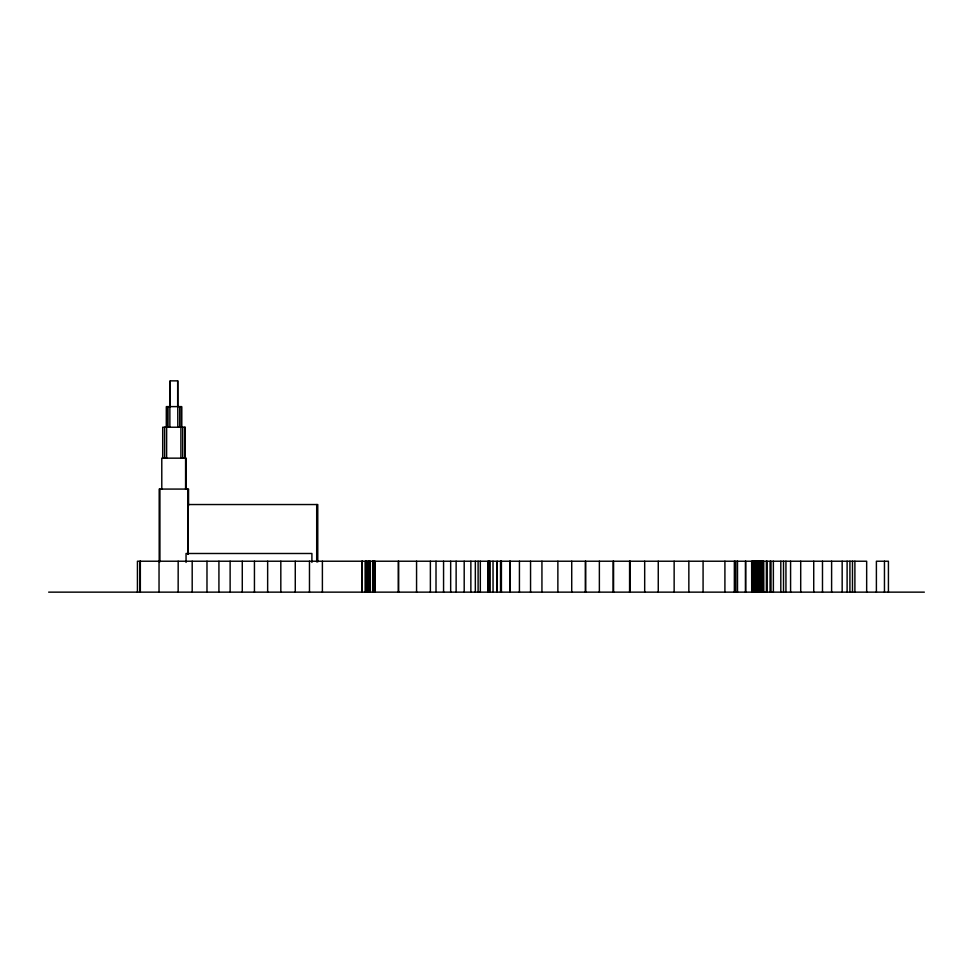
<?xml version="1.0" encoding="UTF-8"?>
<svg xmlns="http://www.w3.org/2000/svg" width="973" height="973" viewBox="0 0 973 973"><rect width="100%" height="100%" fill="white"/><g stroke="black" fill="none" stroke-linecap="round" stroke-linejoin="round"><path stroke-width="1.46" d="M177.816 427.232L177.743 380.857L170.202 380.857L170.202 406.617M48.65 592.143L924.35 592.143M888.422 592.143L888.422 561.226L876.393 561.226L876.393 592.143M884.457 561.226L884.457 592.143M866.663 592.143L866.663 561.226L137.436 561.226L137.436 592.143M854.89 561.226L854.89 592.143M852.482 561.226L852.482 592.143M849.915 561.226L849.915 592.143M847.106 561.226L847.106 592.143M842.168 561.226L842.168 592.143M831.611 561.226L831.611 592.143M822.489 561.226L822.489 592.143M813.732 561.226L813.732 592.143M800.706 561.226L800.706 592.143M790.587 561.226L790.587 592.143M785.941 561.226L785.941 592.143M783.52 561.226L783.52 592.143M780.808 561.226L780.808 592.143M773.365 561.226L773.365 592.143M770.738 561.226L770.738 592.143M770.458 561.226L770.458 592.143M770.348 561.226L770.348 592.143M767.113 561.226L767.113 592.143M766.383 561.226L766.383 592.143M763.574 561.226L763.671 592.143M763.416 561.226L763.404 592.143M763.258 561.226L763.209 592.143M763.1 561.226L763.039 592.143M762.844 561.226L762.868 592.143M762.686 561.226L762.71 592.143M762.382 592.143L762.321 561.226L762.248 592.143M761.445 561.226L761.397 592.143M761.141 561.226L761.105 592.143M760.618 561.226L760.618 592.143M760.412 561.226L760.436 592.143M760.217 561.226L760.217 592.143M759.913 561.226L760.01 592.143M759.731 561.226L759.731 592.143L759.585 561.226M759.475 561.226L759.354 592.143M759.208 561.226L759.22 592.143M758.916 561.226L759.062 592.143M758.782 561.226L758.806 592.143M758.612 561.226L758.514 592.143M758.332 561.226L758.332 592.143M758.076 561.226L758.235 592.143M757.894 561.226L757.979 592.143M757.541 561.226L757.505 592.143M757.371 561.226L757.383 592.143M757.237 561.226L757.237 592.143M756.459 561.226L756.459 592.143M756.276 561.226L756.289 592.143M756.155 561.226L756.203 592.143M755.936 561.226L755.936 592.143M755.753 561.226L755.766 592.143M755.535 561.226L755.51 592.143M755.303 561.226L755.23 592.143M755.133 561.226L755.157 592.143M755.012 561.226L754.853 592.143L754.756 561.226M754.574 561.226L754.525 592.143M754.136 561.226L754.111 592.143M753.783 561.226L753.661 592.143M752.64 561.226L752.64 592.143M752.47 561.226L752.47 592.143M751.655 561.226L751.715 592.143M745.683 561.226L745.683 592.143M745.464 561.226L745.464 592.143M737.51 561.226L737.51 592.143M737.193 561.226L737.193 592.143M735.211 561.226L735.211 592.143M734.347 561.226L734.347 592.143M724.909 561.226L724.909 592.143M703.078 561.226L703.078 592.143M688.848 561.226L688.848 592.143M674.143 561.226L674.143 592.143M658.259 561.226L658.259 592.143M644.685 561.226L644.685 592.143M630.054 561.226L630.054 592.143M629.799 561.226L629.799 592.143M629.58 561.226L629.58 592.143M613.574 561.226L613.574 592.143M613.136 561.226L613.136 592.143M599.368 561.226L599.368 592.143M585.588 561.226L585.588 592.143M585.442 561.226L585.442 592.143M571.723 561.226L571.723 592.143M557.87 561.226L557.87 592.143M541.937 561.226L541.937 592.143M530.553 561.226L530.553 592.143M519.436 561.226L519.424 592.143M510.241 561.226L510.241 592.143M509.779 561.226L509.767 592.143M501.411 561.226L501.411 592.143M500.973 561.226L500.973 592.143M500.536 561.226L500.56 592.143M493.019 561.226L493.056 592.143M489.942 561.226L489.942 592.143M489.492 561.226L489.492 592.143M488.86 561.226L488.86 592.143M488.288 561.226L488.288 592.143M488.154 561.226L488.154 592.143M480.321 561.226L480.321 592.143M478.108 561.226L478.108 592.143M475.335 561.226L475.335 592.143M470.859 561.226L470.859 592.143M464.194 561.226L464.194 592.143M456.13 561.226L456.13 592.143M450.669 561.226L450.669 592.143M443.566 561.226L443.566 592.143M436.013 561.226L436.013 592.143M430.37 561.226L430.37 592.143M416.566 561.226L416.566 592.143M398.602 561.226L398.602 592.143M398.346 561.226L398.346 592.143M374.921 561.226L374.921 592.143M374.654 561.226L374.654 592.143M374.362 561.226L374.483 592.143M374.155 561.226L374.155 592.143M374.046 561.226L374.046 592.143M373.9 561.226L373.9 592.143M372.878 561.226L372.878 592.143M372.647 561.226L372.647 592.143M370.081 561.226L370.081 592.143M369.837 561.226L369.837 592.143M369.46 561.226L369.46 592.143M368.499 561.226L368.499 592.143M368.183 561.226L368.062 592.143M366.882 561.226L366.906 592.143M366.541 561.226L366.505 592.143M365.775 561.226L365.775 592.143M365.459 561.226L365.471 592.143M365.398 561.226L365.398 592.143M362.248 561.226L362.248 592.143M361.968 561.226L361.968 592.143M322.391 561.226L322.391 592.143M317.77 561.932L317.77 504.537L187.874 504.537L187.874 554.379M316.699 504.537L316.699 561.932M311.907 562.418L311.907 553.491L186.05 553.491L186.05 562.418M309.475 561.226L309.475 592.143M295.269 561.226L295.269 592.143M280.82 561.226L280.82 592.143M267.648 561.226L267.648 592.143M254.44 561.226L254.44 592.143M242.277 561.226L242.277 592.143M230.127 561.226L230.127 592.143M218.925 561.226L218.925 592.143M206.981 561.226L206.981 592.143M192.192 561.226L192.192 592.143M188.543 505.753L188.543 489.078L159.195 489.078L159.195 561.835M187.801 489.078L187.801 554.257M186.208 489.078L186.208 458.161L161.786 458.161L161.786 489.078M185.588 458.161L185.588 489.078M185.259 458.161L185.259 427.232L162.71 427.232L162.71 458.161M184.785 427.232L184.785 458.161M182.742 427.232L182.742 458.161M181.635 427.232L181.635 406.617L166.383 406.617L166.383 427.232M181.44 406.617L181.44 427.232M180.905 427.232L180.905 458.161M179.737 406.617L179.737 427.232M178.181 561.226L178.156 592.143M177.67 380.857L177.67 406.617M170.263 380.857L170.263 406.617M169.874 406.617L169.874 427.232M168.025 406.617L168.025 427.232M166.663 406.617L166.614 458.161M164.632 427.232L164.632 458.161M159.925 489.078L159.925 561.835M159.037 561.226L159.037 592.143M140.331 561.226L140.331 592.143M140.148 561.226L140.148 592.143M760.91 592.143L760.91 561.226L760.862 592.143M497.179 592.143L497.179 561.226L497.142 592.143M368.901 592.143L368.901 561.226L368.767 592.143"/></g></svg>
